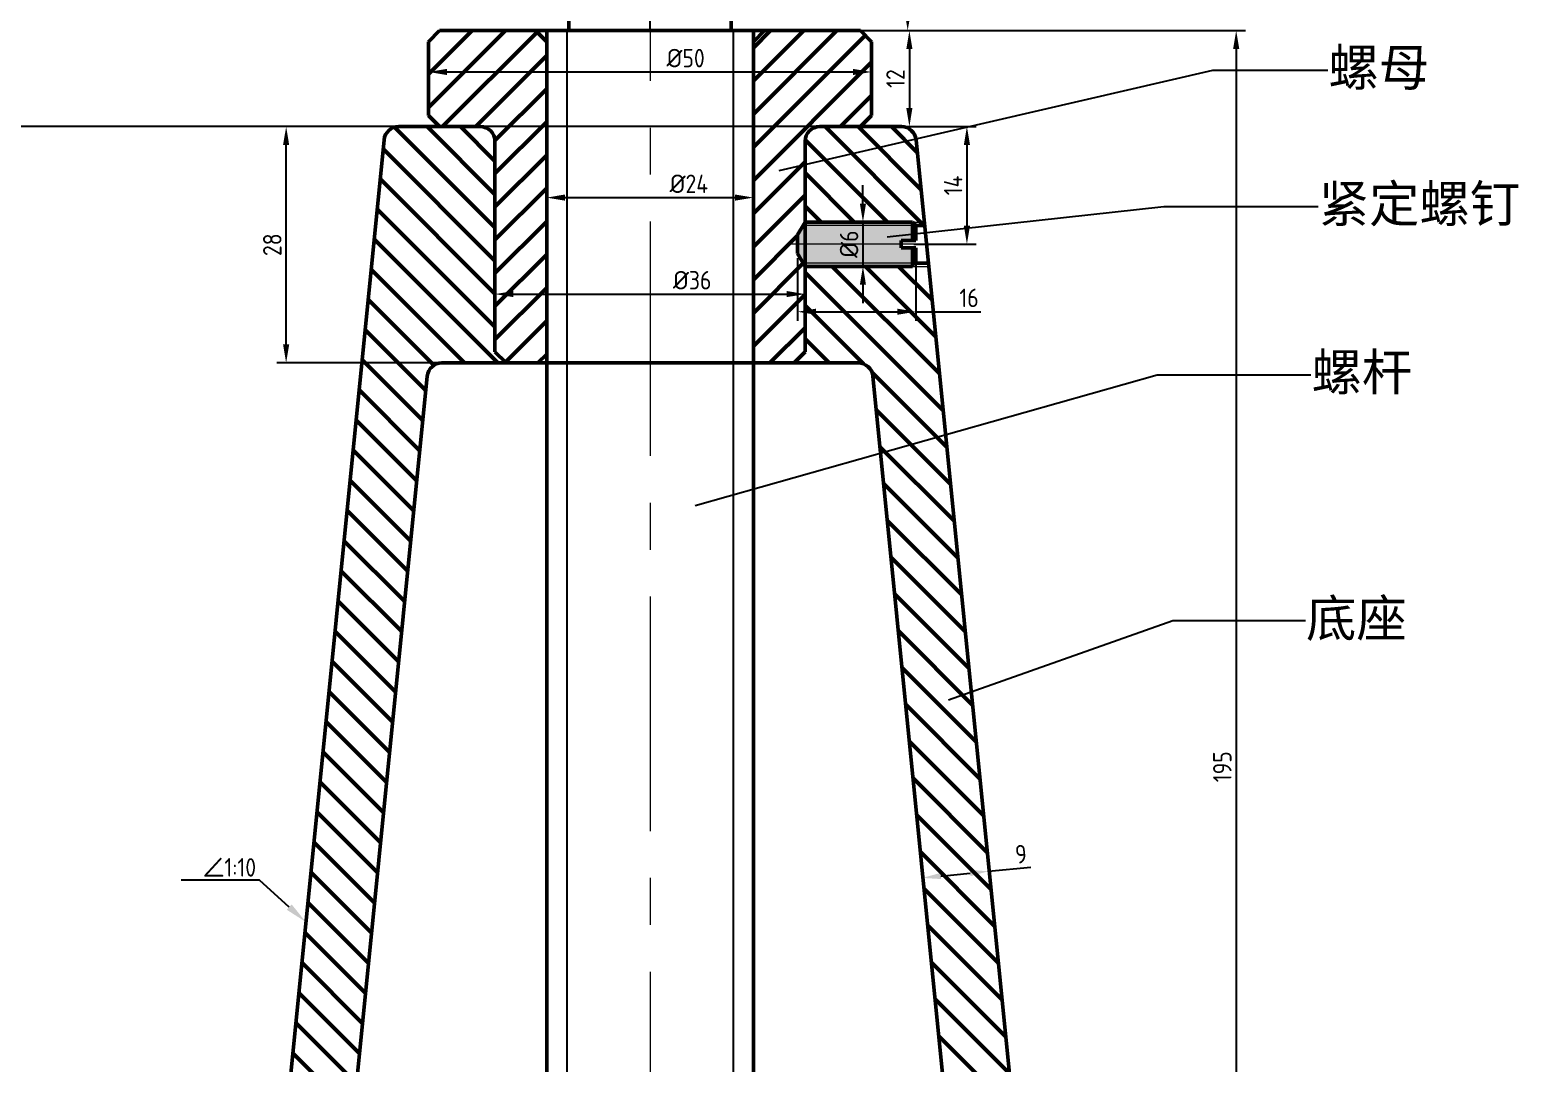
# Model space of a CAD drawing. Header units: inches. Extents: x 1699 to 2293, y 8 to 428.
# Drawn here: x 1807.8 to 2009.7, y 147.8 to 287.7 of the extents above; entities that cross this region are included whole.
import ezdxf
from ezdxf import colors
from ezdxf.entities.mleader import LeaderData, LeaderLine
from ezdxf.math import Vec2, Vec3

# ---------------------------------------------------------------- set-up
doc = ezdxf.new("R2010")
doc.units = ezdxf.units.IN
doc.header["$MEASUREMENT"] = 0
doc.linetypes.add('CENTER', pattern=[50.8, 31.75, -6.35, 6.35, -6.35])
doc.linetypes.add('CENTER2', pattern=[28.575, 19.05, -3.175, 3.175, -3.175])
for name, color, linetype, lineweight in [('中心线1', 7, 'CENTER', 20), ('剖面线1', 7, 'Continuous', 50), ('引线层1', 7, 'Continuous', 20), ('标注层1', 7, 'Continuous', 20), ('粗实线1', 7, 'Continuous', 50), ('细实线1', 7, 'Continuous', 20)]:
    doc.layers.add(name, color=color, linetype=linetype, lineweight=lineweight)
doc.styles.get("Standard").update_dxf_attribs({"font": 'gbenor.shx', "bigfont": 'gbcbig.shx'})
doc.dimstyles.new('ISO-25', dxfattribs={"dimtxt": 2.5, "dimasz": 2.5, "dimexe": 1.25, "dimexo": 0.625, "dimtad": 1, "dimdsep": 46, "dimtxsty": 'Standard', "dimcen": 2.5, "dimadec": 0, "dimazin": 0, "dimtfac": 1, "dimtmove": 0, "dimatfit": 3, "dimfxl": 1, "dimarcsym": 0})

# ---------------------------------------------------------------- blocks, each defined once
blk = doc.blocks.new('*D59')
at = {"layer": 'Defpoints', "color": 0, "transparency": 16777216}
for p in [(1902.84, 295.13), (1902.84, 287.63), (1926.74, 287.63)]:
    blk.add_point(p, dxfattribs=at)
at = {"layer": '标注层1', "color": 0, "lineweight": -2, "transparency": 16777216}
for p, q in [((1903.47, 295.13), (1927.99, 295.13)), ((1926.74, 292.63), (1926.74, 290.13)), ((1903.47, 287.63), (1927.99, 287.63))]:
    blk.add_line(p, q, dxfattribs=at)
at = {"layer": '标注层1', "color": 0, "transparency": 16777216}
for points in [[(1926.32, 292.63), (1927.16, 292.63), (1926.74, 295.13)], [(1926.32, 290.13), (1927.16, 290.13), (1926.74, 287.63)]]:
    blk.add_solid(points, dxfattribs=at)
at = {"layer": '标注层1', "color": 0, "transparency": 16777216, "insert": (1924.87, 291.38), "char_height": 2.5, "attachment_point": 5, "rotation": 90}
blk.add_mtext('7.5', dxfattribs=at)
blk = doc.blocks.new('*D61')
at = {"layer": 'Defpoints', "color": 0, "transparency": 16777216}
for p in [(1920.34, 287.63), (1920.34, 274.63), (1926.97, 274.63)]:
    blk.add_point(p, dxfattribs=at)
at = {"layer": '标注层1', "color": 0, "lineweight": -2, "transparency": 16777216}
for p, q in [((1920.97, 287.63), (1928.22, 287.63)), ((1926.97, 285.13), (1926.97, 277.13)), ((1920.97, 274.63), (1928.22, 274.63))]:
    blk.add_line(p, q, dxfattribs=at)
at = {"layer": '标注层1', "color": 0, "transparency": 16777216}
for points in [[(1926.55, 285.13), (1927.38, 285.13), (1926.97, 287.63)], [(1926.55, 277.13), (1927.38, 277.13), (1926.97, 274.63)]]:
    blk.add_solid(points, dxfattribs=at)
at = {"layer": '标注层1', "color": 0, "transparency": 16777216, "insert": (1925.09, 281.13), "char_height": 2.5, "attachment_point": 5, "rotation": 90}
blk.add_mtext('12', dxfattribs=at)
blk = doc.blocks.new('*D62')
at = {"layer": 'Defpoints', "color": 0, "transparency": 16777216}
for p in [(1861.84, 286.13), (1921.84, 286.13), (1921.84, 282.02)]:
    blk.add_point(p, dxfattribs=at)
at = {"layer": '标注层1', "color": 0, "lineweight": -2, "transparency": 16777216}
for p, q in [((1861.84, 285.5), (1861.84, 280.77)), ((1921.84, 285.5), (1921.84, 280.77)), ((1864.34, 282.02), (1919.34, 282.02))]:
    blk.add_line(p, q, dxfattribs=at)
at = {"layer": '标注层1', "color": 0, "transparency": 16777216}
for points in [[(1864.34, 282.44), (1864.34, 281.61), (1861.84, 282.02)], [(1919.34, 282.44), (1919.34, 281.61), (1921.84, 282.02)]]:
    blk.add_solid(points, dxfattribs=at)
at = {"layer": '标注层1', "color": 0, "transparency": 16777216, "insert": (1896.66, 283.9), "char_height": 2.5, "attachment_point": 5}
blk.add_mtext('{\\fISOCPEUR|b0|i0|c0|p34;%%C}50', dxfattribs=at)
blk = doc.blocks.new('*D63')
at = {"layer": 'Defpoints', "color": 0, "transparency": 16777216}
for p in [(1877.84, 287.63), (1905.84, 287.63), (1905.84, 265.01)]:
    blk.add_point(p, dxfattribs=at)
at = {"layer": '标注层1', "color": 0, "lineweight": -2, "transparency": 16777216}
for p, q in [((1877.84, 287), (1877.84, 263.76)), ((1905.84, 287), (1905.84, 263.76)), ((1880.34, 265.01), (1903.34, 265.01))]:
    blk.add_line(p, q, dxfattribs=at)
at = {"layer": '标注层1', "color": 0, "transparency": 16777216}
for points in [[(1880.34, 265.43), (1880.34, 264.59), (1877.84, 265.01)], [(1903.34, 265.43), (1903.34, 264.59), (1905.84, 265.01)]]:
    blk.add_solid(points, dxfattribs=at)
at = {"layer": '标注层1', "color": 0, "transparency": 16777216, "insert": (1897.1, 266.88), "char_height": 2.5, "width": 4.6042, "attachment_point": 5}
blk.add_mtext('{\\fISOCPEUR|b0|i0|c0|p34;%%C}24', dxfattribs=at)
blk = doc.blocks.new('*D67')
at = {"layer": 'Defpoints', "color": 0, "transparency": 16777216}
for p in [(1857.81, 274.63), (1803.19, 72.63), (1857.81, 72.63)]:
    blk.add_point(p, dxfattribs=at)
at = {"layer": '标注层1', "color": 0, "lineweight": -2, "transparency": 16777216}
for p, q in [((1857.18, 274.63), (1801.94, 274.63)), ((1803.19, 272.13), (1803.19, 75.13)), ((1857.18, 72.63), (1801.94, 72.63))]:
    blk.add_line(p, q, dxfattribs=at)
at = {"layer": '标注层1', "color": 0, "transparency": 16777216}
for points in [[(1802.77, 272.13), (1803.6, 272.13), (1803.19, 274.63)], [(1802.77, 75.13), (1803.6, 75.13), (1803.19, 72.63)]]:
    blk.add_solid(points, dxfattribs=at)
at = {"layer": '标注层1', "color": 0, "transparency": 16777216, "insert": (1801.31, 173.63), "char_height": 2.5, "attachment_point": 5, "rotation": 90}
blk.add_mtext('200', dxfattribs=at)
blk = doc.blocks.new('*D68')
at = {"layer": 'Defpoints', "color": 0, "transparency": 16777216}
for p in [(1842.56, 274.63), (1920.03, 274.63), (1920.03, 242.63)]:
    blk.add_point(p, dxfattribs=at)
at = {"layer": '标注层1', "color": 0, "lineweight": -2, "transparency": 16777216}
for p, q in [((1919.41, 274.63), (1841.31, 274.63)), ((1842.56, 245.13), (1842.56, 272.13)), ((1919.41, 242.63), (1841.31, 242.63))]:
    blk.add_line(p, q, dxfattribs=at)
at = {"layer": '标注层1', "color": 0, "transparency": 16777216}
for points in [[(1842.14, 272.13), (1842.97, 272.13), (1842.56, 274.63)], [(1842.14, 245.13), (1842.97, 245.13), (1842.56, 242.63)]]:
    blk.add_solid(points, dxfattribs=at)
at = {"layer": '标注层1', "color": 0, "transparency": 16777216, "insert": (1840.68, 258.63), "char_height": 2.5, "width": 6.427, "attachment_point": 5, "rotation": 90}
blk.add_mtext('28', dxfattribs=at)
blk = doc.blocks.new('*D69')
at = {"layer": 'Defpoints', "color": 0, "transparency": 16777216}
for p in [(1912.84, 261.7), (1912.84, 255.7), (1920.68, 255.7)]:
    blk.add_point(p, dxfattribs=at)
at = {"layer": '标注层1', "color": 0, "lineweight": -2, "transparency": 16777216}
for p, q in [((1920.68, 264.2), (1920.68, 266.7)), ((1913.47, 261.7), (1921.93, 261.7)), ((1920.68, 261.7), (1920.68, 255.7)), ((1913.47, 255.7), (1921.93, 255.7)), ((1920.68, 253.2), (1920.68, 250.7))]:
    blk.add_line(p, q, dxfattribs=at)
at = {"layer": '标注层1', "color": 0, "transparency": 16777216}
for points in [[(1920.26, 264.2), (1921.09, 264.2), (1920.68, 261.7)], [(1920.26, 253.2), (1921.09, 253.2), (1920.68, 255.7)]]:
    blk.add_solid(points, dxfattribs=at)
at = {"layer": '标注层1', "color": 0, "transparency": 16777216, "insert": (1918.8, 258.7), "char_height": 2.5, "attachment_point": 5, "rotation": 90}
blk.add_mtext('{\\fISOCPEUR|b0|i0|c134|p34;%%C}6', dxfattribs=at)
blk = doc.blocks.new('*D70')
at = {"layer": 'Defpoints', "color": 0, "transparency": 16777216}
for p in [(1926.97, 274.63), (1926.97, 258.7), (1934.76, 258.7)]:
    blk.add_point(p, dxfattribs=at)
at = {"layer": '标注层1', "color": 0, "lineweight": -2, "transparency": 16777216}
for p, q in [((1927.59, 274.63), (1936.01, 274.63)), ((1934.76, 272.13), (1934.76, 261.2)), ((1927.59, 258.7), (1936.01, 258.7))]:
    blk.add_line(p, q, dxfattribs=at)
at = {"layer": '标注层1', "color": 0, "transparency": 16777216}
for points in [[(1934.34, 272.13), (1935.18, 272.13), (1934.76, 274.63)], [(1934.34, 261.2), (1935.18, 261.2), (1934.76, 258.7)]]:
    blk.add_solid(points, dxfattribs=at)
at = {"layer": '标注层1', "color": 0, "transparency": 16777216, "insert": (1932.89, 266.66), "char_height": 2.5, "attachment_point": 5, "rotation": 90}
blk.add_mtext('14', dxfattribs=at)
blk = doc.blocks.new('*D71')
at = {"layer": 'Defpoints', "color": 0, "transparency": 16777216}
for p in [(1912.84, 251.94), (1870.84, 244.13), (1912.84, 244.13)]:
    blk.add_point(p, dxfattribs=at)
at = {"layer": '标注层1', "color": 0, "lineweight": -2, "transparency": 16777216}
for p, q in [((1870.84, 244.75), (1870.84, 253.19)), ((1912.84, 244.75), (1912.84, 253.19)), ((1873.34, 251.94), (1910.34, 251.94))]:
    blk.add_line(p, q, dxfattribs=at)
at = {"layer": '标注层1', "color": 0, "transparency": 16777216}
for points in [[(1873.34, 252.36), (1873.34, 251.53), (1870.84, 251.94)], [(1910.34, 252.36), (1910.34, 251.53), (1912.84, 251.94)]]:
    blk.add_solid(points, dxfattribs=at)
at = {"layer": '标注层1', "color": 0, "transparency": 16777216, "insert": (1897.55, 253.82), "char_height": 2.5, "attachment_point": 5}
blk.add_mtext('{\\fISOCPEUR|b0|i0|c0|p34;%%C}36', dxfattribs=at)
blk = doc.blocks.new('*D74')
at = {"layer": 'Defpoints', "color": 0, "transparency": 16777216}
for p in [(1902.84, 287.63), (1902.84, 92.63), (1971.23, 92.63)]:
    blk.add_point(p, dxfattribs=at)
at = {"layer": '标注层1', "color": 0, "lineweight": -2, "transparency": 16777216}
for p, q in [((1903.47, 287.63), (1972.48, 287.63)), ((1971.23, 285.13), (1971.23, 95.13)), ((1903.47, 92.63), (1972.48, 92.63))]:
    blk.add_line(p, q, dxfattribs=at)
at = {"layer": '标注层1', "color": 0, "transparency": 16777216}
for points in [[(1970.81, 285.13), (1971.65, 285.13), (1971.23, 287.63)], [(1970.81, 95.13), (1971.65, 95.13), (1971.23, 92.63)]]:
    blk.add_solid(points, dxfattribs=at)
at = {"layer": '标注层1', "color": 0, "transparency": 16777216, "insert": (1969.35, 187.93), "char_height": 2.5, "attachment_point": 5, "rotation": 90}
blk.add_mtext('195', dxfattribs=at)
blk = doc.blocks.new('*D78')
at = {"layer": 'Defpoints', "color": 0, "transparency": 16777216}
for p in [(1935.89, 191.78), (1926.94, 190.89), (1937.69, 173.78)]:
    blk.add_point(p, dxfattribs=at)
at = {"layer": '标注层1', "color": 0, "lineweight": -2, "transparency": 16777216}
for p, q in [((1927, 190.27), (1928.86, 171.64)), ((1935.96, 191.16), (1937.82, 172.54)), ((1937.69, 173.78), (1943.43, 174.35)), ((1931.23, 173.13), (1935.21, 173.53))]:
    blk.add_line(p, q, dxfattribs=at)
at = {"layer": '标注层1', "color": 0, "transparency": 16777216}
for points in [[(1935.17, 173.95), (1935.25, 173.12), (1937.69, 173.78)], [(1931.19, 173.55), (1931.27, 172.72), (1928.74, 172.88)]]:
    blk.add_solid(points, dxfattribs=at)
at = {"layer": '标注层1', "color": 0, "transparency": 16777216, "insert": (1942.09, 176.1), "char_height": 2.5, "attachment_point": 5, "rotation": 5.7106}
blk.add_mtext('9', dxfattribs=at)
blk = doc.blocks.new('_None')
blk = doc.blocks.new('*D82')
at = {"layer": 'Defpoints', "color": 0, "transparency": 16777216}
for p in [(1911.83, 257.45), (1927.83, 257.45), (1927.83, 249.55)]:
    blk.add_point(p, dxfattribs=at)
at = {"layer": '标注层1', "color": 0, "lineweight": -2, "transparency": 16777216}
for p, q in [((1911.83, 256.82), (1911.83, 248.3)), ((1927.83, 256.82), (1927.83, 248.3)), ((1914.33, 249.55), (1925.33, 249.55)), ((1927.83, 249.55), (1936.66, 249.55))]:
    blk.add_line(p, q, dxfattribs=at)
at = {"layer": '标注层1', "color": 0, "transparency": 16777216}
for points in [[(1914.33, 249.97), (1914.33, 249.14), (1911.83, 249.55)], [(1925.33, 249.97), (1925.33, 249.14), (1927.83, 249.55)]]:
    blk.add_solid(points, dxfattribs=at)
at = {"layer": '标注层1', "color": 0, "transparency": 16777216, "insert": (1935.05, 251.43), "char_height": 2.5, "attachment_point": 5}
blk.add_mtext('16', dxfattribs=at)

msp = doc.modelspace()

# ---------------------------------------------------------------- hatches: boundary and pattern name
at = {"layer": '剖面线1'}
h = msp.add_hatch(dxfattribs=at)
h.set_pattern_fill('ANSI31')
h.set_pattern_definition([(45, (1615.7456, 58.059), (-2.245064, 2.245064), [])])
h.paths.add_polyline_path([(1921.844, 286.125), (1920.344, 287.625), (1905.844, 287.625), (1905.844, 242.625), (1911.344, 242.625), (1912.844, 244.125), (1912.844, 255.696), (1911.834, 257.446), (1911.834, 259.946), (1912.844, 261.696), (1912.844, 272.625, -0.4142136), (1914.844, 274.625), (1920.344, 274.625), (1921.844, 276.125)])
edge = h.paths.add_edge_path()
edge.add_line((1877.844, 286.125), (1876.344, 287.625))
edge.add_line((1876.344, 287.625), (1863.344, 287.625))
edge.add_line((1863.344, 287.625), (1861.844, 286.125))
edge.add_line((1861.844, 286.125), (1861.844, 276.125))
edge.add_line((1861.844, 276.125), (1863.344, 274.625))
edge.add_line((1863.344, 274.625), (1868.844, 274.625))
edge.add_arc((1868.844, 272.625), 2, 0, 90, ccw=False)
edge.add_line((1870.844, 272.625), (1870.844, 244.125))
edge.add_line((1870.844, 244.125), (1872.344, 242.625))
edge.add_line((1872.344, 242.625), (1877.844, 242.625))
edge.add_line((1877.844, 242.625), (1877.844, 286.125))
h = msp.add_hatch(dxfattribs=at)
h.set_pattern_fill('ANSI31', angle=90)
h.set_pattern_definition([(135, (1615.7456, 58.059), (-2.245064, -2.245064), [])])
h.paths.add_polyline_path([(1870.844, 272.625, 0.4142136), (1868.844, 274.625), (1863.344, 274.625), (1857.809, 274.625, 0.3853136), (1855.819, 272.824), (1837.58, 90.426, -0.3853136), (1835.589, 88.625), (1823.844, 88.625, 0.4142136), (1821.844, 86.625), (1821.844, 72.625), (1844.844, 72.625), (1861.664, 240.824, -0.3853136), (1863.654, 242.625), (1872.344, 242.625), (1870.844, 244.125)])
h.paths.add_polyline_path([(1927.869, 272.824, 0.3853136), (1925.879, 274.625), (1920.344, 274.625), (1914.844, 274.625, 0.4142136), (1912.844, 272.625), (1912.844, 261.696), (1927.384, 261.696), (1927.834, 261.246), (1929.027, 261.246)])
h.paths.add_polyline_path([(1929.582, 255.696), (1927.384, 255.696), (1912.844, 255.696), (1912.844, 244.125), (1911.344, 242.625), (1920.034, 242.625, -0.3853136), (1922.024, 240.824), (1938.844, 72.625), (1961.844, 72.625), (1961.844, 86.625, 0.4142136), (1959.844, 88.625), (1948.099, 88.625, -0.3853136), (1946.109, 90.426)])
at = {"layer": '粗实线1', "true_color": 0xffffff}
h = msp.add_hatch(color=7, dxfattribs=at)
h.dxf.hatch_style = 1
h.paths.add_polyline_path([(1912.844, 261.696), (1911.834, 259.946), (1911.834, 258.696), (1912.844, 258.696)])
h.paths.add_polyline_path([(1912.844, 258.696), (1911.834, 258.696), (1911.834, 257.446), (1912.844, 255.696)])
h.paths.add_polyline_path([(1927.384, 258.196), (1925.834, 258.196), (1925.834, 258.696), (1912.844, 258.696), (1912.844, 256.146), (1927.384, 256.146)])
h.paths.add_polyline_path([(1927.384, 261.246), (1912.844, 261.246), (1912.844, 258.696), (1925.834, 258.696), (1925.834, 259.196), (1927.384, 259.196)])
h.paths.add_polyline_path([(1927.834, 261.246), (1927.384, 261.246), (1927.384, 259.196), (1927.834, 259.196)])
h.paths.add_polyline_path([(1927.384, 261.696), (1927.384, 261.246), (1927.834, 261.246)])
h.paths.add_polyline_path([(1927.384, 261.696), (1912.844, 261.696), (1912.844, 261.246), (1927.384, 261.246)])
h.paths.add_polyline_path([(1927.834, 256.146), (1927.384, 256.146), (1927.384, 255.696)])
h.paths.add_polyline_path([(1927.834, 258.196), (1927.384, 258.196), (1927.384, 256.146), (1927.834, 256.146)])
h.paths.add_polyline_path([(1927.384, 256.146), (1912.844, 256.146), (1912.844, 255.696), (1927.384, 255.696)])

# ---------------------------------------------------------------- linework, layer by layer
at = {"color": 7}
for p, q in [((1891.844, 287.625), (1891.844, 295.125)), ((1905.844, 287.625), (1877.844, 287.625)), ((1877.844, 287.625), (1891.844, 287.625)), ((1880.594, 287.625), (1880.594, 92.625)), ((1903.094, 287.625), (1903.094, 92.625)), ((1927.384, 255.696), (1927.834, 256.146))]:
    msp.add_line(p, q, dxfattribs=at)
at = {"layer": '中心线1', "color": 7}
msp.add_line((1891.844, 363.377), (1891.844, 70.884), dxfattribs=at)
at = {"layer": '中心线1', "color": 7, "linetype": 'CENTER2'}
msp.add_line((1929.663, 258.696), (1910.047, 258.696), dxfattribs=at)
at = {"layer": '粗实线1', "color": 7}
for p, q in [((1880.844, 287.625), (1880.844, 295.125)), ((1902.844, 287.625), (1902.844, 295.125)), ((1861.844, 286.125), (1863.344, 287.625)), ((1863.344, 287.625), (1920.344, 287.625)), ((1877.844, 287.625), (1877.844, 94.125)), ((1905.844, 94.125), (1905.844, 287.625)), ((1921.844, 286.125), (1920.344, 287.625)), ((1861.844, 276.125), (1861.844, 286.125)), ((1921.844, 286.125), (1921.844, 276.125)), ((1863.344, 274.625), (1857.809, 274.625)), ((1861.844, 276.125), (1863.344, 274.625)), ((1868.844, 274.625), (1863.344, 274.625)), ((1920.344, 274.625), (1914.844, 274.625)), ((1921.844, 276.125), (1920.344, 274.625)), ((1920.344, 274.625), (1925.879, 274.625)), ((1855.819, 272.824), (1837.58, 90.426)), ((1870.844, 244.125), (1870.844, 272.625)), ((1912.844, 272.625), (1912.844, 244.125)), ((1927.869, 272.824), (1946.109, 90.426)), ((1911.834, 259.946), (1912.844, 261.696)), ((1912.844, 261.696), (1912.844, 255.696)), ((1927.834, 261.246), (1927.384, 261.696)), ((1927.384, 261.696), (1927.384, 259.196)), ((1927.834, 261.246), (1927.834, 259.196)), ((1927.834, 261.246), (1929.027, 261.246)), ((1911.834, 259.946), (1911.834, 257.446)), ((1925.834, 259.196), (1925.834, 258.196)), ((1911.834, 257.446), (1912.844, 255.696)), ((1927.384, 258.196), (1927.384, 255.696)), ((1927.834, 258.196), (1927.834, 256.146)), ((1927.834, 256.146), (1929.537, 256.146)), ((1872.344, 242.625), (1863.654, 242.625)), ((1870.844, 244.125), (1872.344, 242.625)), ((1911.344, 242.625), (1872.344, 242.625)), ((1912.844, 244.125), (1911.344, 242.625)), ((1911.344, 242.625), (1920.034, 242.625)), ((1861.664, 240.824), (1844.844, 72.625)), ((1922.024, 240.824), (1938.844, 72.625))]:
    msp.add_line(p, q, dxfattribs=at)
at = {"layer": '粗实线1'}
for p, q in [((1863.344, 287.625), (1876.344, 287.625)), ((1877.844, 286.125), (1876.344, 287.625)), ((1905.844, 286.125), (1907.344, 287.625)), ((1920.344, 287.625), (1907.344, 287.625)), ((1877.844, 286.125), (1877.844, 274.625)), ((1905.844, 286.125), (1905.844, 274.625))]:
    msp.add_line(p, q, dxfattribs=at)
at = {"layer": '粗实线1', "color": 7, "linetype": 'Continuous'}
for p, q in [((1927.384, 261.696), (1912.844, 261.696)), ((1927.834, 259.196), (1925.834, 259.196)), ((1927.834, 258.196), (1925.834, 258.196)), ((1927.384, 255.696), (1912.844, 255.696))]:
    msp.add_line(p, q, dxfattribs=at)
at = {"layer": '粗实线1', "color": 7}
for centre, start, end in [((1857.809, 272.625), 90, 174.2894), ((1868.844, 272.625), 0, 90), ((1914.844, 272.625), 90, 180), ((1925.879, 272.625), 5.7106, 90), ((1863.654, 240.625), 90, 174.2894), ((1920.034, 240.625), 5.7106, 90)]:
    msp.add_arc(centre, 2, start, end, dxfattribs=at)
at = {"layer": '细实线1', "color": 7, "linetype": 'Continuous'}
for p, q in [((1927.834, 261.246), (1912.584, 261.246)), ((1927.834, 256.146), (1912.584, 256.146))]:
    msp.add_line(p, q, dxfattribs=at)
at = {"layer": '细实线1', "color": 7}
for p, q in [((1927.384, 261.696), (1928.982, 261.696)), ((1927.384, 255.696), (1929.582, 255.696))]:
    msp.add_line(p, q, dxfattribs=at)

# ---------------------------------------------------------------- dimensions: what is measured, and where the dimension line sits
at = {"layer": '标注层1', "color": 7}
dim = msp.add_linear_dim(base=(1926.74, 287.625), p1=(1902.844, 295.125), p2=(1902.844, 287.625), angle=90, dimstyle='ISO-25', dxfattribs=at)
dim.commit()
dim.dimension.update_dxf_attribs({"geometry": '*D59', "text_midpoint": (1924.865, 291.375)})
for base, p1, p2, text, picture, middle in [((1905.844, 265.009), (1877.844, 287.625), (1905.844, 287.625), '{\\fISOCPEUR|b0|i0|c0|p34;%%C}24', '*D63', (1897.099, 265.009)), ((1921.844, 282.022), (1861.844, 286.125), (1921.844, 286.125), '{\\fISOCPEUR|b0|i0|c0|p34;%%C}50', '*D62', (1896.665, 282.022)), ((1912.844, 251.944), (1870.844, 244.125), (1912.844, 244.125), '{\\fISOCPEUR|b0|i0|c0|p34;%%C}36', '*D71', (1897.555, 251.944))]:
    dim = msp.add_linear_dim(base=base, p1=p1, p2=p2, text=text, dimstyle='ISO-25', dxfattribs=at)
    dim.commit()
    dim.dimension.update_dxf_attribs({"geometry": picture, "text_midpoint": middle, "dimtype": 160})
for base, p1, p2, angle, picture, middle, dimtype in [((1971.229, 92.625), (1902.844, 287.625), (1902.844, 92.625), 90, '*D74', (1971.229, 187.934), 160), ((1937.694, 173.78), (1926.939, 190.887), (1935.894, 191.783), 5.7106, '*D78', (1942.279, 174.239), 161)]:
    dim = msp.add_linear_dim(base=base, p1=p1, p2=p2, angle=angle, dimstyle='ISO-25', dxfattribs=at)
    dim.commit()
    dim.dimension.update_dxf_attribs({"geometry": picture, "text_midpoint": middle, "dimtype": dimtype})
for base, p1, p2, text, picture, middle in [((1926.968, 274.625), (1920.344, 287.625), (1920.344, 274.625), '12', '*D61', (1925.093, 281.125)), ((1803.188, 72.625), (1857.809, 274.625), (1857.809, 72.625), '200', '*D67', (1801.313, 173.625)), ((1842.558, 274.625), (1920.034, 242.625), (1920.034, 274.625), '28', '*D68', (1840.683, 258.625)), ((1934.76, 258.696), (1926.968, 274.625), (1926.968, 258.696), '14', '*D70', (1932.885, 266.66)), ((1920.678, 255.696), (1912.844, 261.696), (1912.844, 255.696), '{\\fISOCPEUR|b0|i0|c134|p34;%%C}<>', '*D69', (1918.803, 258.696))]:
    dim = msp.add_linear_dim(base=base, p1=p1, p2=p2, angle=90, text=text, dimstyle='ISO-25', dxfattribs=at)
    dim.commit()
    dim.dimension.update_dxf_attribs({"geometry": picture, "text_midpoint": middle})
dim = msp.add_linear_dim(base=(1927.834, 249.553), p1=(1911.834, 257.446), p2=(1927.834, 257.446), dimstyle='ISO-25', dxfattribs=at)
dim.commit()
dim.dimension.update_dxf_attribs({"geometry": '*D82', "text_midpoint": (1935.046, 249.553), "dimtype": 160})

# ---------------------------------------------------------------- leaders
at = {"layer": '引线层1', "color": 7}
ml = msp.add_multileader_mtext('Standard', dxfattribs=at)
ml.set_content('{\\fFangSong|b1|i0|c134|p49;螺母}', color=7)
ml.set_leader_properties()
ml.set_arrow_properties(name='NONE')
ml.build(insert=Vec2(0, 0))
ml.multileader.update_dxf_attribs({"text_right_attachment_type": 6, "dogleg_length": 0.36, "arrow_head_size": 3})
ctx = ml.context
ctx.base_point, ctx.char_height, ctx.arrow_head_size, ctx.landing_gap_size, ctx.plane_origin = Vec3(1983.632, 282.261), 5, 3, 0.09, Vec3(1909.309, 268.678)
ctx.right_attachment = 6
notes = []
notes.append((ctx, [(0, (1, 1, 0), (1968.059, 282.261), (1, 0), 15.573, [(0, [(1909.309, 268.678)], 0, [])])]))
ctx.mtext.insert, ctx.mtext.flow_direction = Vec3(1983.722, 285.14), 5
ml = msp.add_multileader_mtext('Standard', dxfattribs=at)
ml.set_content('{\\fFangSong|b1|i0|c134|p49;紧定螺钉}', color=7)
ml.set_leader_properties()
ml.set_arrow_properties(name='NONE')
ml.build(insert=Vec2(0, 0))
ml.multileader.update_dxf_attribs({"text_right_attachment_type": 6, "dogleg_length": 0.36, "arrow_head_size": 3})
ctx = ml.context
ctx.base_point, ctx.char_height, ctx.arrow_head_size, ctx.landing_gap_size, ctx.plane_origin = Vec3(1982.319, 263.79), 5, 3, 0.09, Vec3(1923.946, 259.676)
ctx.right_attachment = 6
notes.append((ctx, [(0, (1, 1, 0), (1961.434, 263.79), (1, 0), 20.886, [(0, [(1923.946, 259.676)], 0, [])])]))
ctx.mtext.insert, ctx.mtext.flow_direction = Vec3(1982.409, 266.684), 5
ml = msp.add_multileader_mtext('Standard', dxfattribs=at)
ml.set_content('{\\fFangSong|b1|i0|c134|p49;螺杆}', color=7)
ml.set_leader_properties()
ml.set_arrow_properties(name='NONE')
ml.build(insert=Vec2(0, 0))
ml.multileader.update_dxf_attribs({"text_right_attachment_type": 6, "dogleg_length": 0.36, "arrow_head_size": 3})
ctx = ml.context
ctx.base_point, ctx.char_height, ctx.arrow_head_size, ctx.landing_gap_size, ctx.plane_origin = Vec3(1981.342, 240.991), 5, 3, 0.09, Vec3(1897.965, 223.296)
ctx.right_attachment = 6
notes.append((ctx, [(0, (1, 1, 0), (1960.519, 240.991), (1, 0), 20.823, [(0, [(1897.965, 223.296)], 0, [])])]))
ctx.mtext.insert, ctx.mtext.flow_direction = Vec3(1981.432, 243.884), 5
ml = msp.add_multileader_mtext('Standard', dxfattribs=at)
ml.set_content('{\\fFangSong|b1|i0|c134|p49;底座}', color=7)
ml.set_leader_properties()
ml.set_arrow_properties(name='NONE')
ml.build(insert=Vec2(0, 0))
ml.multileader.update_dxf_attribs({"text_right_attachment_type": 6, "dogleg_length": 0.36, "arrow_head_size": 3})
ctx = ml.context
ctx.base_point, ctx.char_height, ctx.arrow_head_size, ctx.landing_gap_size, ctx.plane_origin = Vec3(1980.6, 207.717), 5, 3, 0.09, Vec3(1932.259, 196.976)
ctx.right_attachment = 6
notes.append((ctx, [(0, (1, 1, 0), (1962.633, 207.717), (1, 0), 17.967, [(0, [(1932.259, 196.976)], 0, [])])]))
ctx.mtext.insert, ctx.mtext.flow_direction = Vec3(1980.69, 210.54), 5
at = {"layer": '标注层1', "color": 7}
ml = msp.add_multileader_mtext('Standard', dxfattribs=at)
ml.set_content('∠1:10', color=7)
ml.set_leader_properties()
ml.build(insert=Vec2(0, 0))
ml.multileader.update_dxf_attribs({"text_right_attachment_type": 6, "dogleg_length": 0.36, "arrow_head_size": 3})
ctx = ml.context
ctx.base_point, ctx.char_height, ctx.arrow_head_size, ctx.landing_gap_size, ctx.plane_origin = Vec3(1833.022, 174.304), 2.5, 3, 0.09, Vec3(1820.808, 173.199)
ctx.right_attachment, ctx.text_align_type = 6, 2
notes.append((ctx, [(0, (1, 1, 0), (1838.934, 172.554), (-1, 0), 0.36, [(0, [(1845.206, 166.924)], 0, [])])]))
ctx.mtext.insert, ctx.mtext.alignment, ctx.mtext.flow_direction = Vec3(1838.484, 175.554), 3, 5
for ctx, leaders in notes:
    for number, flags, end, landing, length, lines in leaders:
        leader = LeaderData()
        leader.index, (leader.has_last_leader_line, leader.has_dogleg_vector, leader.attachment_direction) = number, flags
        leader.last_leader_point, leader.dogleg_vector, leader.dogleg_length = Vec3(end), Vec3(landing), length
        for number, points, colour, breaks in lines:
            line = LeaderLine()
            line.index, line.vertices, line.color, line.breaks = number, Vec3.list(points), colors.encode_raw_color(colour), breaks
            leader.lines.append(line)
        ctx.leaders.append(leader)

doc.saveas('drawing.dxf')
